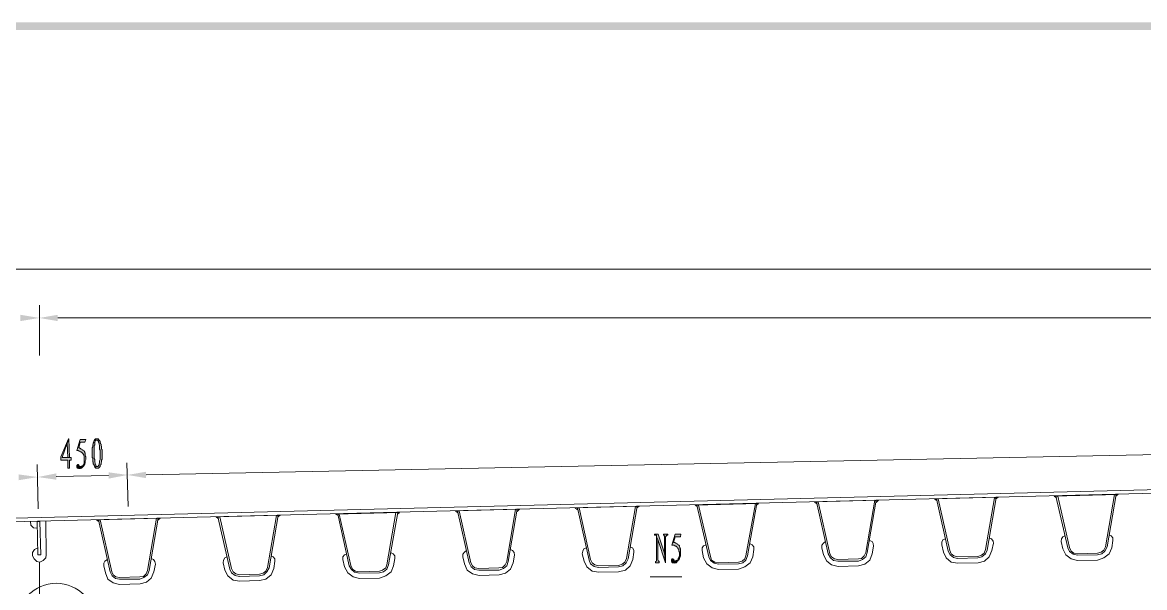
# Model space of a CAD drawing. Header units: millimetres. Extents: x 24 to 410, y 10 to 282.
# Drawn here: x 86.7 to 176.6, y 237 to 282.2 of the extents above; entities that cross this region are included whole.
import ezdxf

# ---------------------------------------------------------------- set-up
doc = ezdxf.new("R2010")
doc.units = ezdxf.units.MM

msp = doc.modelspace()

# ---------------------------------------------------------------- hatches: boundary and pattern name
h = msp.add_hatch(color=256)
h.dxf.hatch_style = 2
h.paths.add_polyline_path([(410.379333, 282.236333), (30.395333, 281.643667), (29.802667, 282.236333)])
h = msp.add_hatch(color=256)
h.dxf.hatch_style = 2
h.paths.add_polyline_path([(409.786667, 281.643667), (410.379333, 282.236333), (30.395333, 281.643667)])
h = msp.add_hatch(color=256)
h.dxf.hatch_style = 2
h.paths.add_polyline_path([(86.487, 258.826), (86.487, 258.318), (88.011, 258.572)])
h = msp.add_hatch(color=256)
h.dxf.hatch_style = 2
h.paths.add_polyline_path([(89.492667, 258.826), (89.492667, 258.318), (88.011, 258.572)])
h = msp.add_hatch(color=256)
h.dxf.hatch_style = 2
h.paths.add_polyline_path([(90.381667, 248.877667), (90.339333, 248.877667), (89.746667, 247.438333), (89.746667, 247.184333), (90.297, 247.184333), (90.297, 246.549333), (90.424, 246.549333), (90.424, 247.184333), (90.551, 247.184333), (90.551, 247.396), (90.424, 247.396), (89.831333, 247.396), (90.254667, 248.539)])
h = msp.add_hatch(color=256)
h.dxf.hatch_style = 2
h.paths.add_polyline_path([(90.381667, 248.877667), (90.254667, 248.539), (90.297, 247.396), (89.831333, 247.396), (90.424, 247.396)])
h = msp.add_hatch(color=256)
h.dxf.hatch_style = 2
h.paths.add_polyline_path([(91.736333, 248.835333), (91.270667, 248.835333), (91.016667, 247.946333), (91.143667, 247.946333), (91.186, 247.904), (91.228333, 247.904), (91.313, 247.861667), (91.355333, 247.861667), (91.355333, 247.819333), (91.397667, 247.819333), (91.44, 247.777), (91.482333, 247.734667), (91.524667, 247.692333), (91.524667, 247.65), (91.567, 247.607667), (91.567, 247.523), (91.609333, 247.480667), (91.609333, 246.972667), (91.609333, 246.930333), (91.567, 246.888), (91.567, 246.845667), (91.524667, 246.803333), (91.524667, 246.761), (91.482333, 246.718667), (91.44, 246.718667), (91.397667, 246.676333), (91.228333, 246.676333), (91.524667, 246.676333), (91.567, 246.718667), (91.609333, 246.761), (91.609333, 246.803333), (91.651667, 246.845667), (91.651667, 246.888), (91.694, 246.972667), (91.694, 247.142), (91.736333, 247.226667), (91.736333, 247.438333), (91.694, 247.523), (91.694, 247.734667), (91.651667, 247.777), (91.651667, 247.819333), (91.609333, 247.904), (91.567, 247.946333), (91.524667, 247.988667), (91.482333, 247.988667), (91.44, 248.031), (91.397667, 248.073333), (91.355333, 248.073333), (91.313, 248.115667), (91.270667, 248.115667), (91.228333, 248.158), (91.186, 248.158), (91.270667, 248.623667), (91.651667, 248.623667)])
h = msp.add_hatch(color=256)
h.dxf.hatch_style = 2
h.paths.add_polyline_path([(92.456, 248.835333), (92.413667, 248.750667), (92.371333, 248.708333), (92.371333, 248.623667), (92.329, 248.539), (92.329, 248.496667), (92.286667, 248.412), (92.286667, 248.242667), (92.244333, 248.158), (92.244333, 247.396), (92.286667, 247.353667), (92.286667, 247.142), (92.286667, 247.057333), (92.329, 247.015), (92.329, 246.888), (92.371333, 246.845667), (92.371333, 246.803333), (92.413667, 246.761), (92.456, 246.676333), (92.456, 246.634), (92.667667, 246.676333), (92.583, 246.676333), (92.540667, 246.718667), (92.540667, 246.803333), (92.498333, 246.845667), (92.498333, 246.972667), (92.456, 247.015), (92.456, 247.226667), (92.413667, 247.311333), (92.413667, 248.369667), (92.456, 248.412), (92.456, 248.623667), (92.498333, 248.666), (92.498333, 248.750667), (92.540667, 248.750667), (92.583, 248.793), (92.625333, 248.793)])
h = msp.add_hatch(color=256)
h.dxf.hatch_style = 2
h.paths.add_polyline_path([(92.625333, 248.877667), (92.498333, 248.877667), (92.498333, 248.835333), (92.456, 248.835333), (92.625333, 248.793), (92.667667, 248.793), (92.71, 248.750667), (92.752333, 248.666), (92.752333, 248.623667), (92.794667, 248.539), (92.794667, 248.454333), (92.837, 248.369667), (92.837, 248.073333), (92.879333, 247.988667), (92.879333, 247.734667), (92.879333, 247.692333), (92.879333, 247.226667), (92.837, 247.142), (92.837, 246.972667), (92.794667, 246.888), (92.794667, 246.803333), (92.752333, 246.761), (92.752333, 246.718667), (92.71, 246.676333), (92.667667, 246.676333), (92.456, 246.634), (92.498333, 246.591667), (92.540667, 246.549333), (92.752333, 246.549333), (92.794667, 246.591667), (92.837, 246.634), (92.879333, 246.676333), (92.879333, 246.718667), (92.921667, 246.803333), (92.964, 246.845667), (92.964, 246.972667), (93.006333, 247.015), (93.006333, 247.184333), (93.048667, 247.269), (93.048667, 248.031), (93.006333, 248.073333), (93.006333, 248.285), (92.964, 248.369667), (92.964, 248.454333), (92.921667, 248.496667), (92.921667, 248.581333), (92.879333, 248.623667), (92.879333, 248.666), (92.837, 248.750667), (92.794667, 248.793), (92.752333, 248.835333), (92.752333, 248.877667), (92.71, 248.877667)])
h = msp.add_hatch(color=256)
h.dxf.hatch_style = 2
h.paths.add_polyline_path([(91.101333, 246.845667), (91.059, 246.803333), (91.016667, 246.761), (91.016667, 246.634), (91.059, 246.549333), (91.101333, 246.549333), (91.143667, 246.507), (91.313, 246.507), (91.355333, 246.549333), (91.397667, 246.549333), (91.44, 246.591667), (91.482333, 246.634), (91.524667, 246.676333), (91.228333, 246.676333), (91.186, 246.761), (91.186, 246.803333), (91.143667, 246.803333), (91.143667, 246.845667)])
h = msp.add_hatch(color=256)
h.dxf.hatch_style = 2
h.paths.add_polyline_path([(86.36, 246.041333), (86.36, 245.575667), (87.884, 245.829667)])
h = msp.add_hatch(color=256)
h.dxf.hatch_style = 2
h.paths.add_polyline_path([(89.365667, 246.126), (89.365667, 245.618), (87.884, 245.829667)])
h = msp.add_hatch(color=256)
h.dxf.hatch_style = 2
h.paths.add_polyline_path([(93.556667, 246.210667), (93.556667, 245.702667), (95.080667, 245.999)])
h = msp.add_hatch(color=256)
h.dxf.hatch_style = 2
h.paths.add_polyline_path([(96.562333, 246.253), (96.562333, 245.745), (95.080667, 245.999)])
h = msp.add_hatch(color=256)
h.dxf.hatch_style = 2
h.paths.add_polyline_path([(137.625667, 241.257667), (137.329333, 241.257667), (137.329333, 241.173), (137.498667, 241.173), (137.498667, 241.003667), (137.583333, 240.834333), (138.218333, 238.971667), (138.133667, 239.733667)])
h = msp.add_hatch(color=256)
h.dxf.hatch_style = 2
h.paths.add_polyline_path([(138.387667, 241.257667), (138.049, 241.257667), (138.049, 241.173), (138.091333, 241.173), (138.091333, 241.130667), (138.133667, 241.088333), (138.133667, 239.733667), (138.218333, 238.971667), (138.218333, 241.046), (138.260667, 241.088333), (138.260667, 241.130667), (138.303, 241.173), (138.387667, 241.173)])
h = msp.add_hatch(color=256)
h.dxf.hatch_style = 2
h.paths.add_polyline_path([(139.446, 241.257667), (138.980333, 241.257667), (138.726333, 240.368667), (138.895667, 240.368667), (138.938, 240.326333), (138.980333, 240.326333), (139.022667, 240.284), (139.065, 240.284), (139.107333, 240.241667), (139.149667, 240.199333), (139.192, 240.157), (139.192, 240.114667), (139.234333, 240.072333), (139.276667, 240.03), (139.276667, 239.903), (139.319, 239.818333), (139.319, 239.479667), (139.276667, 239.437333), (139.276667, 239.352667), (139.234333, 239.310333), (139.234333, 239.225667), (139.192, 239.183333), (139.149667, 239.183333), (139.107333, 239.141), (139.065, 239.141), (139.022667, 239.098667), (138.895667, 239.098667), (139.192, 239.098667), (139.234333, 239.141), (139.276667, 239.183333), (139.276667, 239.225667), (139.319, 239.268), (139.319, 239.310333), (139.361333, 239.395), (139.361333, 239.437333), (139.403667, 239.522), (139.403667, 240.072333), (139.361333, 240.157), (139.361333, 240.199333), (139.319, 240.284), (139.319, 240.326333), (139.276667, 240.368667), (139.234333, 240.411), (139.192, 240.453333), (139.149667, 240.453333), (139.107333, 240.495667), (139.065, 240.538), (139.022667, 240.538), (138.980333, 240.580333), (138.853333, 240.580333), (138.980333, 241.046), (139.403667, 241.046)])
h = msp.add_hatch(color=256)
h.dxf.hatch_style = 2
h.paths.add_polyline_path([(137.498667, 241.003667), (137.498667, 239.098667), (137.456333, 239.098667), (137.414, 239.056333), (137.414, 238.971667), (137.710333, 238.971667), (137.710333, 239.056333), (137.668, 239.098667), (137.625667, 239.098667), (137.625667, 239.141), (137.583333, 239.225667), (137.583333, 240.834333)])
h = msp.add_hatch(color=256)
h.dxf.hatch_style = 2
h.paths.add_polyline_path([(138.768667, 239.268), (138.726333, 239.268), (138.684, 239.225667), (138.684, 239.056333), (138.726333, 239.014), (138.768667, 238.971667), (138.853333, 238.971667), (138.895667, 238.929333), (138.980333, 238.971667), (139.065, 238.971667), (139.107333, 239.014), (139.149667, 239.056333), (139.192, 239.098667), (138.895667, 239.098667), (138.895667, 239.183333), (138.853333, 239.225667), (138.811, 239.268)])

# ---------------------------------------------------------------- linework, layer by layer
at = {"lineweight": 0}
for points in [[(394.377333, 262.466667), (39.751, 262.466667)], [(88.011, 255.566333), (88.011, 259.588)], [(88.011, 256.243667), (88.011, 259.588)], [(394.377333, 258.572), (89.492667, 258.572)], [(381.550333, 251.714), (96.562333, 245.999)], [(395.859, 250.274667), (72.093667, 242.189)], [(87.926333, 243.289667), (87.841667, 246.845667)], [(87.926333, 243.289667), (87.841667, 246.845667)], [(95.123, 243.459), (95.038333, 246.972667)], [(95.123, 243.459), (95.038333, 246.972667)], [(253.238, 246.422333), (71.839667, 241.892667)], [(93.556667, 245.956667), (89.365667, 245.872)], [(150.156333, 243.84), (155.278667, 243.967)], [(150.368, 243.670667), (150.156333, 243.84)], [(151.257, 239.691333), (150.325667, 243.84)], [(150.452667, 243.84), (150.325667, 243.797667)], [(150.452667, 243.84), (151.384, 239.691333), (151.511, 239.437333), (151.765, 239.268), (152.019, 239.225667)], [(154.982333, 243.967), (154.262667, 239.776)], [(155.109333, 243.967), (154.389667, 239.776)], [(154.982333, 243.967), (155.109333, 243.924667)], [(155.109333, 243.797667), (155.278667, 243.967)], [(159.766, 244.094), (164.888333, 244.221)], [(159.977667, 243.924667), (159.766, 244.094)], [(160.866667, 239.903), (159.935333, 244.094)], [(160.062333, 244.094), (159.935333, 244.051667)], [(160.062333, 244.094), (160.993667, 239.945333), (161.120667, 239.691333), (161.332333, 239.522), (161.628667, 239.437333)], [(164.592, 244.178667), (163.872333, 240.03)], [(164.719, 244.178667), (163.999333, 239.987667)], [(164.592, 244.178667), (164.719, 244.178667)], [(164.676667, 244.051667), (164.888333, 244.221)], [(169.375667, 244.305667), (174.498, 244.432667)], [(169.545, 244.178667), (169.375667, 244.305667)], [(170.476333, 240.157), (169.502667, 244.305667)], [(169.672, 244.305667), (169.545, 244.305667)], [(169.672, 244.305667), (170.603333, 240.199333), (170.730333, 239.903), (170.942, 239.733667), (171.238333, 239.691333)], [(174.201667, 244.432667), (173.482, 240.241667)], [(174.328667, 244.432667), (173.609, 240.241667)], [(174.201667, 244.432667), (174.328667, 244.432667)], [(174.286333, 244.305667), (174.498, 244.432667)], [(111.76, 242.866333), (116.882333, 242.993333)], [(116.586, 242.993333), (115.866333, 238.802333)], [(116.755333, 242.993333), (115.993333, 238.802333)], [(116.586, 242.993333), (116.713, 242.993333)], [(116.713, 242.866333), (116.882333, 242.993333)], [(121.369667, 243.120333), (126.492, 243.247333)], [(121.581333, 242.951), (121.369667, 243.120333)], [(122.470333, 238.971667), (121.539, 243.120333)], [(121.666, 243.120333), (121.539, 243.078)], [(121.666, 243.120333), (122.597333, 238.971667), (122.724333, 238.717667), (122.936, 238.548333), (123.232333, 238.506)], [(126.195667, 243.247333), (125.476, 239.056333)], [(126.322667, 243.247333), (125.603, 239.056333)], [(126.195667, 243.247333), (126.322667, 243.205)], [(126.322667, 243.078), (126.492, 243.247333)], [(130.979333, 243.374333), (136.101667, 243.501333)], [(131.148667, 243.205), (130.979333, 243.374333)], [(132.08, 239.183333), (131.148667, 243.374333)], [(131.275667, 243.374333), (131.148667, 243.332)], [(131.275667, 243.374333), (132.207, 239.225667), (132.334, 238.971667), (132.545667, 238.802333), (132.842, 238.717667)], [(135.805333, 243.459), (135.085667, 239.310333)], [(135.932333, 243.459), (135.212667, 239.268)], [(135.805333, 243.459), (135.932333, 243.459)], [(135.89, 243.332), (136.101667, 243.501333)], [(140.589, 243.586), (145.669, 243.713)], [(140.758333, 243.459), (140.589, 243.586)], [(141.689667, 239.437333), (140.716, 243.586)], [(140.843, 243.586), (140.716, 243.586)], [(140.843, 243.586), (141.816667, 239.479667), (141.901333, 239.183333), (142.155333, 239.014), (142.451667, 238.971667)], [(145.415, 243.713), (144.653, 239.522)], [(145.542, 243.713), (144.78, 239.522)], [(145.415, 243.713), (145.542, 243.713)], [(145.499667, 243.586), (145.669, 243.713)], [(87.291333, 242.273667), (87.333667, 241.977333), (87.545333, 241.765667), (87.841667, 241.723333)], [(87.884, 239.606667), (87.841667, 242.273667)], [(87.841667, 242.273667), (88.053333, 242.273667)], [(87.884, 239.606667), (88.138, 239.606667), (88.053333, 242.273667)], [(88.561333, 239.606667), (88.519, 242.273667)], [(92.583, 242.400667), (97.705333, 242.527667)], [(92.794667, 242.231333), (92.583, 242.400667)], [(93.683667, 238.252), (92.752333, 242.400667)], [(92.879333, 242.400667), (92.752333, 242.358333)], [(92.879333, 242.400667), (93.810667, 238.252), (93.937667, 237.998), (94.149333, 237.828667), (94.445667, 237.786333)], [(97.409, 242.527667), (96.689333, 238.336667)], [(97.536, 242.527667), (96.816333, 238.336667)], [(97.409, 242.527667), (97.536, 242.485333)], [(97.493667, 242.358333), (97.705333, 242.527667)], [(102.192667, 242.654667), (107.315, 242.781667)], [(102.362, 242.485333), (102.192667, 242.654667)], [(103.293333, 238.463667), (102.319667, 242.654667)], [(102.489, 242.654667), (102.362, 242.612333)], [(102.489, 242.654667), (103.420333, 238.506), (103.547333, 238.252), (103.759, 238.082667), (104.055333, 237.998)], [(107.018667, 242.739333), (106.299, 238.590667)], [(107.145667, 242.739333), (106.426, 238.548333)], [(107.018667, 242.739333), (107.145667, 242.739333)], [(107.103333, 242.612333), (107.315, 242.781667)], [(111.971667, 242.739333), (111.76, 242.866333)], [(112.860667, 238.717667), (111.929333, 242.866333)], [(112.056333, 242.866333), (111.929333, 242.866333)], [(112.056333, 242.866333), (112.987667, 238.76), (113.114667, 238.463667), (113.368667, 238.294333), (113.622667, 238.252)], [(170.222333, 241.130667), (170.053, 241.046), (169.968333, 240.876667), (169.926, 240.665), (170.053, 240.072333)], [(174.074667, 240.749667), (174.074667, 240.961333), (173.947667, 241.130667), (173.778333, 241.215333)], [(135.678333, 239.818333), (135.678333, 239.987667), (135.551333, 240.157), (135.382, 240.241667)], [(141.435667, 240.411), (141.266333, 240.326333), (141.139333, 240.157), (141.139333, 239.945333), (141.266333, 239.352667)], [(145.288, 240.03), (145.288, 240.241667), (145.161, 240.411), (144.949333, 240.495667)], [(151.045333, 240.665), (150.876, 240.538), (150.749, 240.368667), (150.749, 240.157), (150.876, 239.606667)], [(154.897667, 240.284), (154.855333, 240.495667), (154.770667, 240.665), (154.559, 240.749667)], [(154.770667, 239.691333), (154.897667, 240.284)], [(160.655, 240.876667), (160.443333, 240.792), (160.358667, 240.622667), (160.358667, 240.411), (160.485667, 239.818333)], [(164.507333, 240.538), (164.465, 240.707333), (164.338, 240.876667), (164.168667, 240.961333)], [(164.380333, 239.945333), (164.507333, 240.538)], [(172.847, 239.606667), (173.185667, 239.691333), (173.439667, 239.903), (173.609, 240.241667)], [(172.847, 239.733667), (173.143333, 239.818333), (173.355, 239.987667), (173.482, 240.241667)], [(173.99, 240.157), (174.074667, 240.749667)], [(87.884, 240.157), (87.63, 240.03), (87.460667, 239.776), (87.460667, 239.522), (87.587667, 239.268), (87.799333, 239.056333), (88.053333, 239.014), (88.307333, 239.141), (88.519, 239.352667), (88.561333, 239.606667)], [(97.324333, 238.844667), (97.282, 239.056333), (97.155, 239.225667), (96.985667, 239.310333)], [(103.039333, 239.437333), (102.87, 239.352667), (102.785333, 239.183333), (102.743, 238.971667), (102.87, 238.379)], [(106.891667, 239.098667), (106.891667, 239.268), (106.764667, 239.437333), (106.595333, 239.522)], [(112.649, 239.691333), (112.479667, 239.606667), (112.352667, 239.437333), (112.352667, 239.225667), (112.479667, 238.633)], [(116.501333, 239.310333), (116.501333, 239.522), (116.374333, 239.691333), (116.162667, 239.776)], [(116.416667, 238.717667), (116.501333, 239.310333)], [(122.258667, 239.945333), (122.089333, 239.818333), (121.962333, 239.649), (121.962333, 239.437333), (122.089333, 238.887)], [(126.111, 239.564333), (126.068667, 239.776), (125.941667, 239.945333), (125.772333, 240.03)], [(125.984, 238.971667), (126.111, 239.564333)], [(131.868333, 240.157), (131.656667, 240.072333), (131.572, 239.903), (131.529667, 239.691333), (131.699, 239.098667)], [(134.450667, 238.76), (134.747, 238.844667), (134.958667, 239.014), (135.085667, 239.310333)], [(135.593667, 239.225667), (135.678333, 239.818333)], [(141.266333, 239.352667), (141.520333, 238.887), (141.943667, 238.548333), (142.451667, 238.421333)], [(141.689667, 239.437333), (141.816667, 239.141), (142.113, 238.929333), (142.451667, 238.844667)], [(144.060333, 238.887), (144.399, 238.971667), (144.653, 239.183333), (144.78, 239.522)], [(144.060333, 239.014), (144.356667, 239.098667), (144.568333, 239.268), (144.653, 239.522)], [(144.060333, 238.463667), (144.568333, 238.633), (144.991667, 238.971667), (145.203333, 239.437333)], [(145.203333, 239.437333), (145.288, 240.03)], [(150.876, 239.606667), (151.13, 239.098667), (151.511, 238.802333), (152.061333, 238.675333)], [(151.257, 239.691333), (151.426333, 239.352667), (151.680333, 239.141), (152.019, 239.098667)], [(153.67, 239.098667), (154.008667, 239.225667), (154.262667, 239.437333), (154.389667, 239.776)], [(153.67, 239.268), (153.924, 239.310333), (154.135667, 239.522), (154.262667, 239.776)], [(153.67, 238.717667), (154.178, 238.844667), (154.601333, 239.183333), (154.770667, 239.691333)], [(160.485667, 239.818333), (160.697333, 239.352667), (161.120667, 239.014), (161.628667, 238.929333)], [(160.866667, 239.903), (161.036, 239.606667), (161.29, 239.395), (161.628667, 239.310333)], [(163.237333, 239.479667), (161.628667, 239.437333)], [(163.237333, 239.352667), (161.628667, 239.310333)], [(163.237333, 239.479667), (163.533667, 239.564333), (163.745333, 239.733667), (163.872333, 240.03)], [(163.237333, 239.352667), (163.576, 239.437333), (163.872333, 239.691333), (163.999333, 239.987667)], [(163.279667, 238.971667), (163.787667, 239.098667), (164.168667, 239.437333), (164.380333, 239.945333)], [(170.053, 240.072333), (170.307, 239.606667), (170.730333, 239.268), (171.238333, 239.141)], [(170.476333, 240.157), (170.603333, 239.860667), (170.899667, 239.649), (171.238333, 239.564333)], [(172.847, 239.733667), (171.238333, 239.691333)], [(172.847, 239.606667), (171.238333, 239.564333)], [(172.847, 239.183333), (173.355, 239.352667), (173.778333, 239.691333), (173.99, 240.157)], [(88.011, 239.014), (88.011, 204.512333)], [(93.472, 239.225667), (93.260333, 239.098667), (93.175667, 238.929333), (93.175667, 238.717667), (93.302667, 238.167333)], [(97.197333, 238.252), (97.324333, 238.844667)], [(103.293333, 238.463667), (103.420333, 238.167333), (103.716667, 237.955667), (104.055333, 237.871)], [(105.664, 238.040333), (105.960333, 238.125), (106.172, 238.294333), (106.299, 238.590667)], [(105.664, 237.913333), (106.002667, 237.998), (106.256667, 238.252), (106.426, 238.548333)], [(105.664, 237.532333), (106.172, 237.659333), (106.595333, 237.998), (106.807, 238.506)], [(106.807, 238.506), (106.891667, 239.098667)], [(112.479667, 238.633), (112.733667, 238.167333), (113.157, 237.828667), (113.665, 237.701667)], [(112.860667, 238.717667), (113.03, 238.421333), (113.284, 238.209667), (113.665, 238.125)], [(115.273667, 238.167333), (115.612333, 238.252), (115.866333, 238.463667), (115.993333, 238.802333)], [(115.273667, 238.294333), (115.527667, 238.379), (115.781667, 238.548333), (115.866333, 238.802333)], [(115.273667, 237.744), (115.781667, 237.913333), (116.205, 238.252), (116.416667, 238.717667)], [(122.089333, 238.887), (122.301, 238.379), (122.724333, 238.082667), (123.274667, 237.955667)], [(122.470333, 238.971667), (122.639667, 238.633), (122.893667, 238.421333), (123.232333, 238.379)], [(124.841, 238.548333), (123.232333, 238.506)], [(124.841, 238.548333), (125.137333, 238.590667), (125.349, 238.802333), (125.476, 239.056333)], [(124.883333, 238.379), (125.222, 238.506), (125.476, 238.717667), (125.603, 239.056333)], [(124.883333, 237.998), (125.391333, 238.125), (125.772333, 238.463667), (125.984, 238.971667)], [(131.699, 239.098667), (131.910667, 238.633), (132.334, 238.294333), (132.842, 238.209667)], [(132.08, 239.183333), (132.207, 238.887), (132.503333, 238.675333), (132.842, 238.590667)], [(134.450667, 238.76), (132.842, 238.717667)], [(134.450667, 238.633), (132.842, 238.590667)], [(134.450667, 238.633), (134.789333, 238.717667), (135.043333, 238.971667), (135.212667, 239.268)], [(134.450667, 238.252), (135.001, 238.379), (135.382, 238.717667), (135.593667, 239.225667)], [(144.060333, 239.014), (142.451667, 238.971667)], [(144.060333, 238.887), (142.451667, 238.844667)], [(142.451667, 238.421333), (144.060333, 238.463667)], [(153.67, 239.268), (152.019, 239.225667)], [(153.67, 239.098667), (152.019, 239.098667)], [(152.061333, 238.675333), (153.67, 238.717667)], [(161.628667, 238.929333), (163.279667, 238.971667)], [(171.238333, 239.141), (172.847, 239.183333)], [(93.302667, 238.167333), (93.514333, 237.659333), (93.937667, 237.363), (94.445667, 237.236)], [(93.683667, 238.252), (93.853, 237.913333), (94.107, 237.701667), (94.445667, 237.659333)], [(96.054333, 237.828667), (94.445667, 237.786333)], [(96.054333, 237.659333), (94.445667, 237.659333)], [(96.054333, 237.659333), (96.393, 237.786333), (96.689333, 237.998), (96.816333, 238.336667)], [(96.054333, 237.828667), (96.350667, 237.871), (96.562333, 238.082667), (96.689333, 238.336667)], [(96.096667, 237.278333), (96.604667, 237.405333), (96.985667, 237.744), (97.197333, 238.252)], [(102.87, 238.379), (103.124, 237.913333), (103.547333, 237.574667), (104.055333, 237.49)], [(105.664, 238.040333), (104.055333, 237.998)], [(105.664, 237.913333), (104.055333, 237.871)], [(104.055333, 237.49), (105.664, 237.532333)], [(115.273667, 238.294333), (113.622667, 238.252)], [(115.273667, 238.167333), (113.665, 238.125)], [(113.665, 237.701667), (115.273667, 237.744)], [(124.883333, 238.379), (123.232333, 238.379)], [(123.274667, 237.955667), (124.883333, 237.998)], [(132.842, 238.209667), (134.450667, 238.252)], [(136.990667, 237.828667), (139.530667, 237.828667)], [(94.445667, 237.236), (96.096667, 237.278333)]]:
    msp.add_lwpolyline(points, dxfattribs=at)
for points in [[(90.381667, 248.877667), (90.339333, 248.877667), (89.746667, 247.438333), (89.746667, 247.184333), (90.297, 247.184333), (90.297, 246.549333), (90.424, 246.549333), (90.424, 247.184333), (90.551, 247.184333), (90.551, 247.396), (90.424, 247.396), (89.831333, 247.396), (90.254667, 248.539)], [(90.381667, 248.877667), (90.254667, 248.539), (90.297, 247.396), (89.831333, 247.396), (90.424, 247.396)], [(91.736333, 248.835333), (91.270667, 248.835333), (91.016667, 247.946333), (91.143667, 247.946333), (91.186, 247.904), (91.228333, 247.904), (91.313, 247.861667), (91.355333, 247.861667), (91.355333, 247.819333), (91.397667, 247.819333), (91.44, 247.777), (91.482333, 247.734667), (91.524667, 247.692333), (91.524667, 247.65), (91.567, 247.607667), (91.567, 247.523), (91.609333, 247.480667), (91.609333, 246.972667), (91.609333, 246.930333), (91.567, 246.888), (91.567, 246.845667), (91.524667, 246.803333), (91.524667, 246.761), (91.482333, 246.718667), (91.44, 246.718667), (91.397667, 246.676333), (91.228333, 246.676333), (91.524667, 246.676333), (91.567, 246.718667), (91.609333, 246.761), (91.609333, 246.803333), (91.651667, 246.845667), (91.651667, 246.888), (91.694, 246.972667), (91.694, 247.142), (91.736333, 247.226667), (91.736333, 247.438333), (91.694, 247.523), (91.694, 247.734667), (91.651667, 247.777), (91.651667, 247.819333), (91.609333, 247.904), (91.567, 247.946333), (91.524667, 247.988667), (91.482333, 247.988667), (91.44, 248.031), (91.397667, 248.073333), (91.355333, 248.073333), (91.313, 248.115667), (91.270667, 248.115667), (91.228333, 248.158), (91.186, 248.158), (91.270667, 248.623667), (91.651667, 248.623667)], [(92.456, 248.835333), (92.413667, 248.750667), (92.371333, 248.708333), (92.371333, 248.623667), (92.329, 248.539), (92.329, 248.496667), (92.286667, 248.412), (92.286667, 248.242667), (92.244333, 248.158), (92.244333, 247.396), (92.286667, 247.353667), (92.286667, 247.142), (92.286667, 247.057333), (92.329, 247.015), (92.329, 246.888), (92.371333, 246.845667), (92.371333, 246.803333), (92.413667, 246.761), (92.456, 246.676333), (92.456, 246.634), (92.667667, 246.676333), (92.583, 246.676333), (92.540667, 246.718667), (92.540667, 246.803333), (92.498333, 246.845667), (92.498333, 246.972667), (92.456, 247.015), (92.456, 247.226667), (92.413667, 247.311333), (92.413667, 248.369667), (92.456, 248.412), (92.456, 248.623667), (92.498333, 248.666), (92.498333, 248.750667), (92.540667, 248.750667), (92.583, 248.793), (92.625333, 248.793)], [(92.625333, 248.877667), (92.498333, 248.877667), (92.498333, 248.835333), (92.456, 248.835333), (92.625333, 248.793), (92.667667, 248.793), (92.71, 248.750667), (92.752333, 248.666), (92.752333, 248.623667), (92.794667, 248.539), (92.794667, 248.454333), (92.837, 248.369667), (92.837, 248.073333), (92.879333, 247.988667), (92.879333, 247.734667), (92.879333, 247.692333), (92.879333, 247.226667), (92.837, 247.142), (92.837, 246.972667), (92.794667, 246.888), (92.794667, 246.803333), (92.752333, 246.761), (92.752333, 246.718667), (92.71, 246.676333), (92.667667, 246.676333), (92.456, 246.634), (92.498333, 246.591667), (92.540667, 246.549333), (92.752333, 246.549333), (92.794667, 246.591667), (92.837, 246.634), (92.879333, 246.676333), (92.879333, 246.718667), (92.921667, 246.803333), (92.964, 246.845667), (92.964, 246.972667), (93.006333, 247.015), (93.006333, 247.184333), (93.048667, 247.269), (93.048667, 248.031), (93.006333, 248.073333), (93.006333, 248.285), (92.964, 248.369667), (92.964, 248.454333), (92.921667, 248.496667), (92.921667, 248.581333), (92.879333, 248.623667), (92.879333, 248.666), (92.837, 248.750667), (92.794667, 248.793), (92.752333, 248.835333), (92.752333, 248.877667), (92.71, 248.877667)], [(91.101333, 246.845667), (91.059, 246.803333), (91.016667, 246.761), (91.016667, 246.634), (91.059, 246.549333), (91.101333, 246.549333), (91.143667, 246.507), (91.313, 246.507), (91.355333, 246.549333), (91.397667, 246.549333), (91.44, 246.591667), (91.482333, 246.634), (91.524667, 246.676333), (91.228333, 246.676333), (91.186, 246.761), (91.186, 246.803333), (91.143667, 246.803333), (91.143667, 246.845667)], [(137.625667, 241.257667), (137.329333, 241.257667), (137.329333, 241.173), (137.498667, 241.173), (137.498667, 241.003667), (137.583333, 240.834333), (138.218333, 238.971667), (138.133667, 239.733667)], [(138.387667, 241.257667), (138.049, 241.257667), (138.049, 241.173), (138.091333, 241.173), (138.091333, 241.130667), (138.133667, 241.088333), (138.133667, 239.733667), (138.218333, 238.971667), (138.218333, 241.046), (138.260667, 241.088333), (138.260667, 241.130667), (138.303, 241.173), (138.387667, 241.173)], [(139.446, 241.257667), (138.980333, 241.257667), (138.726333, 240.368667), (138.895667, 240.368667), (138.938, 240.326333), (138.980333, 240.326333), (139.022667, 240.284), (139.065, 240.284), (139.107333, 240.241667), (139.149667, 240.199333), (139.192, 240.157), (139.192, 240.114667), (139.234333, 240.072333), (139.276667, 240.03), (139.276667, 239.903), (139.319, 239.818333), (139.319, 239.479667), (139.276667, 239.437333), (139.276667, 239.352667), (139.234333, 239.310333), (139.234333, 239.225667), (139.192, 239.183333), (139.149667, 239.183333), (139.107333, 239.141), (139.065, 239.141), (139.022667, 239.098667), (138.895667, 239.098667), (139.192, 239.098667), (139.234333, 239.141), (139.276667, 239.183333), (139.276667, 239.225667), (139.319, 239.268), (139.319, 239.310333), (139.361333, 239.395), (139.361333, 239.437333), (139.403667, 239.522), (139.403667, 240.072333), (139.361333, 240.157), (139.361333, 240.199333), (139.319, 240.284), (139.319, 240.326333), (139.276667, 240.368667), (139.234333, 240.411), (139.192, 240.453333), (139.149667, 240.453333), (139.107333, 240.495667), (139.065, 240.538), (139.022667, 240.538), (138.980333, 240.580333), (138.853333, 240.580333), (138.980333, 241.046), (139.403667, 241.046)], [(137.498667, 241.003667), (137.498667, 239.098667), (137.456333, 239.098667), (137.414, 239.056333), (137.414, 238.971667), (137.710333, 238.971667), (137.710333, 239.056333), (137.668, 239.098667), (137.625667, 239.098667), (137.625667, 239.141), (137.583333, 239.225667), (137.583333, 240.834333)], [(138.768667, 239.268), (138.726333, 239.268), (138.684, 239.225667), (138.684, 239.056333), (138.726333, 239.014), (138.768667, 238.971667), (138.853333, 238.971667), (138.895667, 238.929333), (138.980333, 238.971667), (139.065, 238.971667), (139.107333, 239.014), (139.149667, 239.056333), (139.192, 239.098667), (138.895667, 239.098667), (138.895667, 239.183333), (138.853333, 239.225667), (138.811, 239.268)]]:
    msp.add_lwpolyline(points, close=True, dxfattribs=at)
msp.add_circle((89.365667, 234.145667), 3.175, dxfattribs=at)

doc.saveas('drawing.dxf')
